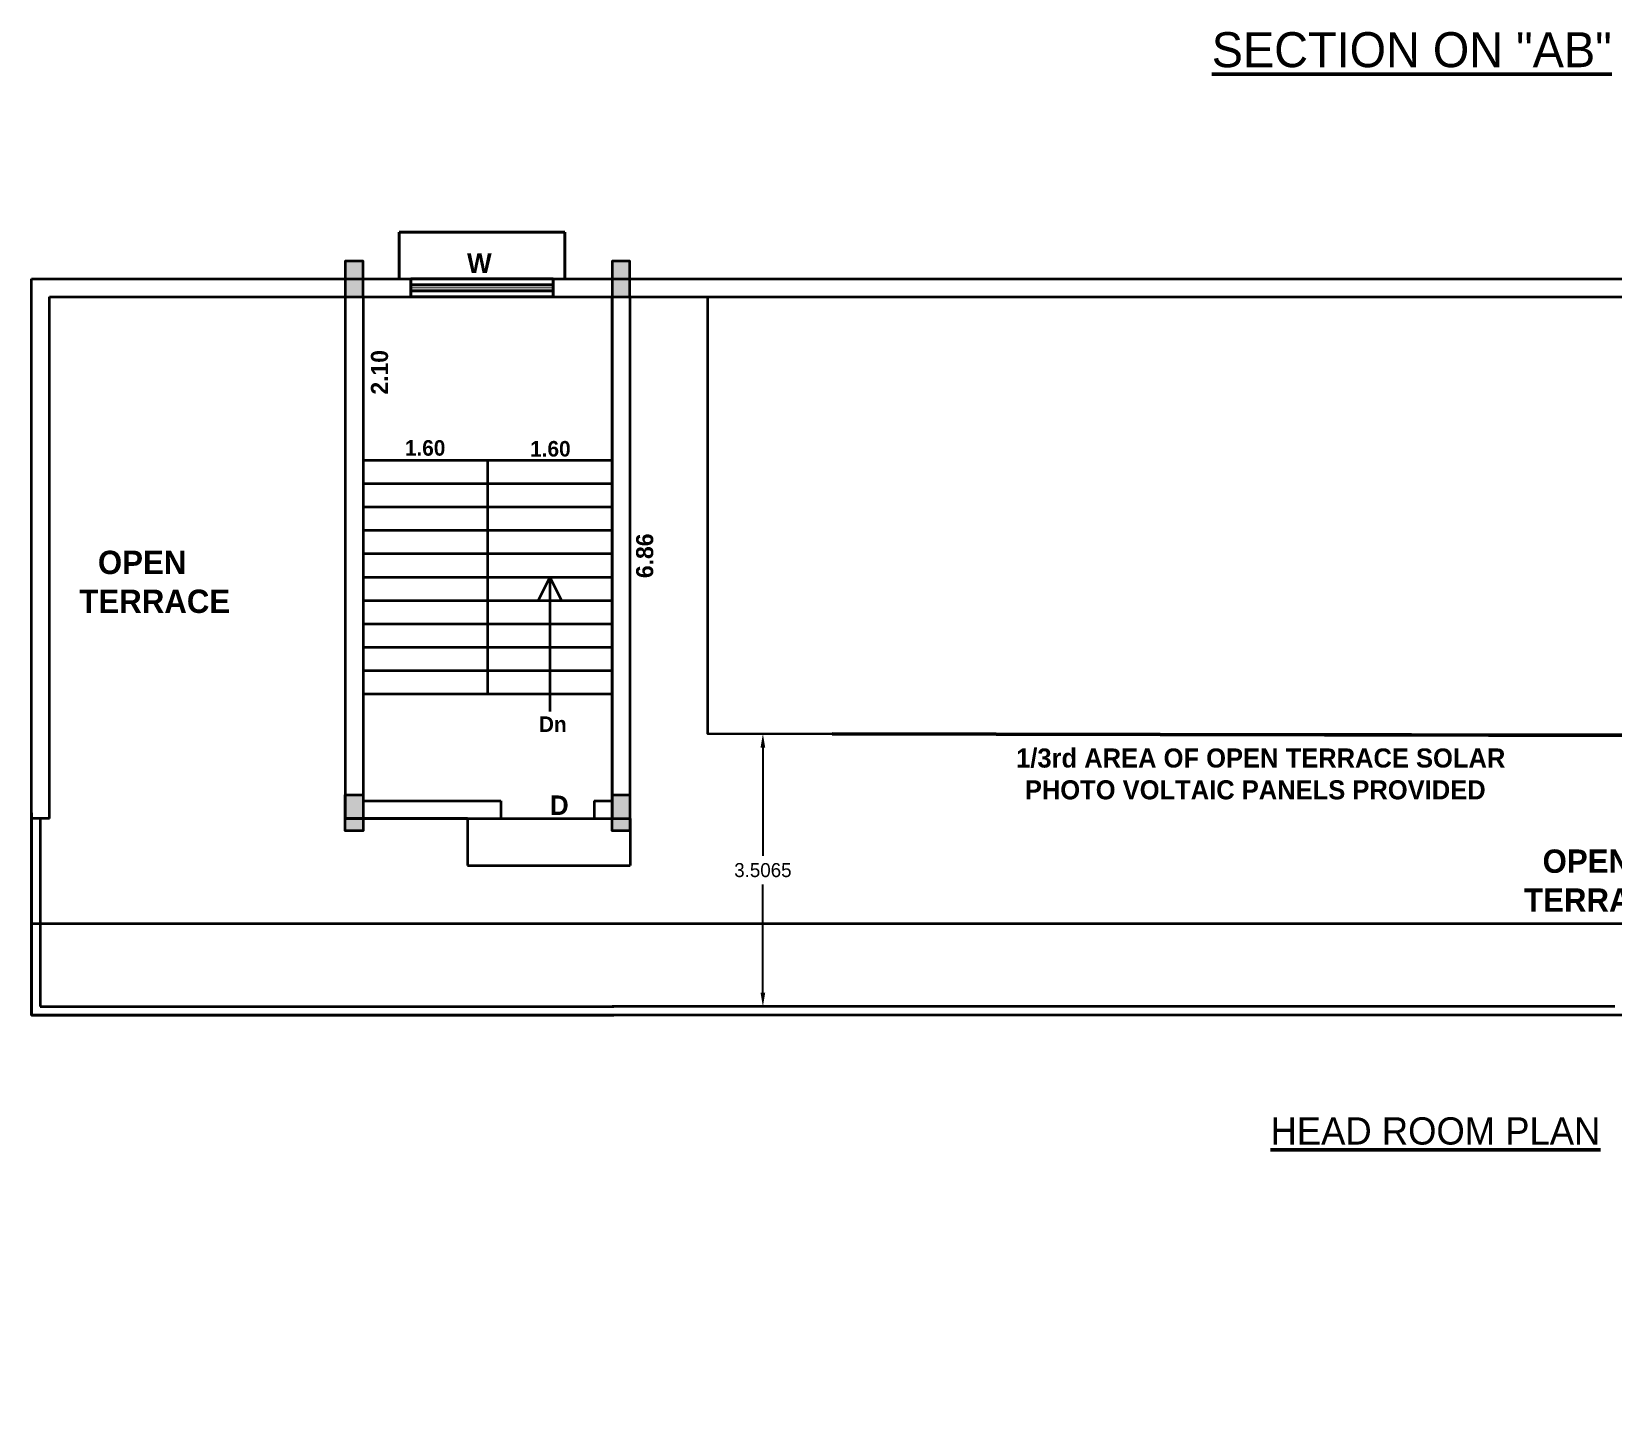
# Model space of a CAD drawing. Header units: metres. Extents: x 6102588 to 6102903, y -6660468 to -6660379.
# Drawn here: x 6102763.81 to 6102784.14, y -6660423.29 to -6660405.74 of the extents above; entities that cross this region are included whole.
import ezdxf

# ---------------------------------------------------------------- set-up
doc = ezdxf.new("R2010")
doc.units = ezdxf.units.M
doc.header["$LTSCALE"] = 500
doc.header["$MEASUREMENT"] = 0
doc.linetypes.add('A3-MM_PS$0$HIDDEN', pattern=[0.375, 0.25, -0.125])
doc.linetypes.add('DASHED2', pattern=[0.375, 0.25, -0.125])
doc.layers.get('0').update_dxf_attribs({"linetype": 'CONTINUOUS'})
doc.layers.get('Defpoints').update_dxf_attribs({"linetype": 'CONTINUOUS'})
for name, color, linetype in [('BLK_1_FLR_3_ROOF_AREA', 54, 'CONTINUOUS'), ('BLK_1_STAIR_HEADROOM', 55, 'CONTINUOUS'), ('BLK_1_TERRACESERVICE_UTILITYDISTANCE', 1, 'CONTINUOUS'), ('SOLAR_PANEL', 3, 'CONTINUOUS')]:
    doc.layers.add(name, color=color, linetype=linetype)
doc.styles.add('gautham', font='arial.ttf')
doc.styles.get("Standard").update_dxf_attribs({"font": 'GOTHIC.TTF'})
doc.dimstyles.get("Standard").update_dxf_attribs({"dimtxt": 0.18, "dimasz": 0.18, "dimexe": 0.18, "dimexo": 0.0625, "dimgap": 0.09, "dimtad": 0, "dimtih": 1, "dimtoh": 1, "dimdec": 4, "dimzin": 0, "dimdsep": 46, "dimtxsty": 'Standard', "dimcen": 0.09, "dimadec": 0, "dimazin": 0, "dimtfac": 1, "dimtdec": 4, "dimtofl": 0, "dimtmove": 0, "dimatfit": 3, "dimfxl": 0, "dimtolj": 1, "dimtzin": 0, "dimarcsym": 0})

# ---------------------------------------------------------------- blocks, each defined once
blk = doc.blocks.new('*D87')
at = {"layer": 'BLK_1_TERRACESERVICE_UTILITYDISTANCE', "color": 0, "linetype": 'ByBlock', "lineweight": -2}
for p, q in [((6102773.213, -6660414.759), (6102773.393, -6660414.759)), ((6102773.213, -6660418.265), (6102773.393, -6660418.265))]:
    blk.add_line(p, q, dxfattribs=at)
at = {"layer": 'BLK_1_TERRACESERVICE_UTILITYDISTANCE', "color": 1, "linetype": 'ByBlock', "lineweight": -2}
for p, q in [((6102773.213, -6660414.939), (6102773.213, -6660416.327)), ((6102773.213, -6660418.085), (6102773.213, -6660416.696))]:
    blk.add_line(p, q, dxfattribs=at)
at = {"layer": 'BLK_1_TERRACESERVICE_UTILITYDISTANCE', "color": 1, "linetype": 'ByBlock'}
for points in [[(6102773.183, -6660414.939), (6102773.243, -6660414.939), (6102773.213, -6660414.759)], [(6102773.183, -6660418.085), (6102773.243, -6660418.085), (6102773.213, -6660418.265)]]:
    blk.add_solid(points, dxfattribs=at)
at = {"layer": 'Defpoints', "color": 0, "linetype": 'ByBlock'}
for p in [(6102772.504, -6660414.759), (6102772.504, -6660418.265), (6102773.213, -6660418.265)]:
    blk.add_point(p, dxfattribs=at)
at = {"layer": 'BLK_1_TERRACESERVICE_UTILITYDISTANCE', "color": 1, "linetype": 'ByBlock', "lineweight": 35, "insert": (6102773.213, -6660416.512), "char_height": 0.18, "attachment_point": 5}
blk.add_mtext('\\A1;3.5065', dxfattribs=at)

msp = doc.modelspace()

# ---------------------------------------------------------------- hatches: boundary and pattern name
at = {"linetype": 'ByBlock', "lineweight": 35}
h = msp.add_hatch(color=256, dxfattribs=at)
h.dxf.hatch_style = 1
h.paths.add_polyline_path([(6102768.07434, -6660408.68515), (6102767.84434, -6660408.68515), (6102767.84434, -6660409.14515), (6102768.07434, -6660409.14515)])
h = msp.add_hatch(color=256, dxfattribs=at)
h.dxf.hatch_style = 1
h.paths.add_polyline_path([(6102771.50434, -6660408.68515), (6102771.27434, -6660408.68515), (6102771.27434, -6660409.14515), (6102771.50434, -6660409.14515)])
h = msp.add_hatch(color=256, dxfattribs=at)
h.dxf.hatch_style = 1
h.paths.add_polyline_path([(6102768.07434, -6660415.54515), (6102767.84434, -6660415.54515), (6102767.84434, -6660416.00515), (6102768.07434, -6660416.00515)])
h = msp.add_hatch(color=256, dxfattribs=at)
h.dxf.hatch_style = 1
h.paths.add_polyline_path([(6102771.50434, -6660415.54515), (6102771.27434, -6660415.54515), (6102771.27434, -6660416.00515), (6102771.50434, -6660416.00515)])

# ---------------------------------------------------------------- linework, layer by layer
at = {"linetype": 'DASHED2', "lineweight": 40}
for p, q in [((6102768.53835, -6660408.31515), (6102770.66835, -6660408.31515)), ((6102768.53835, -6660408.91515), (6102768.53835, -6660408.31515)), ((6102770.66835, -6660408.91514), (6102770.66835, -6660408.31515))]:
    msp.add_line(p, q, dxfattribs=at)
at = {"color": 0, "lineweight": 35}
for p, q in [((6102763.81434, -6660408.91515), (6102800.43434, -6660408.91515)), ((6102763.81434, -6660415.77515), (6102763.81434, -6660408.91515)), ((6102764.04434, -6660409.14515), (6102767.84434, -6660409.14515)), ((6102764.04434, -6660415.84995), (6102764.04434, -6660409.14515)), ((6102765.34434, -6660409.14515), (6102766.52434, -6660409.14515)), ((6102766.64434, -6660409.14515), (6102767.84434, -6660409.14515)), ((6102767.84434, -6660409.14515), (6102767.84434, -6660415.84995)), ((6102768.07434, -6660409.14515), (6102771.27434, -6660409.14515)), ((6102768.07434, -6660409.14515), (6102771.27434, -6660409.14515)), ((6102768.07434, -6660409.14515), (6102768.07434, -6660415.61995)), ((6102768.07434, -6660409.14515), (6102771.27434, -6660409.14515)), ((6102771.27434, -6660409.14515), (6102771.27434, -6660415.84995)), ((6102771.27434, -6660415.84995), (6102771.27434, -6660409.14515)), ((6102771.50434, -6660409.14515), (6102777.60434, -6660409.14515)), ((6102771.50434, -6660409.14515), (6102795.97434, -6660409.14515)), ((6102771.50434, -6660409.14515), (6102771.50434, -6660415.84995)), ((6102768.07434, -6660411.24515), (6102771.27434, -6660411.24515)), ((6102768.07434, -6660411.24515), (6102769.67434, -6660411.24515)), ((6102769.67434, -6660411.24515), (6102769.67434, -6660414.24515)), ((6102769.67434, -6660411.24515), (6102771.27434, -6660411.24515)), ((6102768.07434, -6660411.54515), (6102769.67434, -6660411.54515)), ((6102769.67434, -6660411.54515), (6102771.27434, -6660411.54515)), ((6102768.07434, -6660411.84515), (6102769.67434, -6660411.84515)), ((6102769.67434, -6660411.84515), (6102771.27434, -6660411.84515)), ((6102768.07434, -6660412.14515), (6102769.67434, -6660412.14515)), ((6102769.67434, -6660412.14515), (6102771.27434, -6660412.14515)), ((6102768.07434, -6660412.44515), (6102769.67434, -6660412.44515)), ((6102769.67434, -6660412.44515), (6102771.27434, -6660412.44515)), ((6102768.07434, -6660412.74515), (6102769.67434, -6660412.74515)), ((6102769.67434, -6660412.74515), (6102771.27434, -6660412.74515)), ((6102768.07434, -6660413.04515), (6102769.67434, -6660413.04515)), ((6102769.67434, -6660413.04515), (6102771.27434, -6660413.04515)), ((6102768.07434, -6660413.34515), (6102769.67434, -6660413.34515)), ((6102769.67434, -6660413.34515), (6102771.27434, -6660413.34515)), ((6102768.07434, -6660413.64515), (6102769.67434, -6660413.64515)), ((6102769.67434, -6660413.64515), (6102771.27434, -6660413.64515)), ((6102768.07434, -6660413.94515), (6102769.67434, -6660413.94515)), ((6102769.67434, -6660413.94515), (6102771.27434, -6660413.94515)), ((6102768.07434, -6660414.24515), (6102769.67434, -6660414.24515)), ((6102769.67434, -6660414.24515), (6102771.27434, -6660414.24515)), ((6102763.81434, -6660415.77515), (6102763.81434, -6660418.37515)), ((6102763.92434, -6660415.84995), (6102763.92434, -6660418.26515)), ((6102763.92434, -6660418.26515), (6102771.29627, -6660418.26515)), ((6102784.16434, -6660418.26515), (6102771.27434, -6660418.26515)), ((6102763.81434, -6660418.37515), (6102771.29627, -6660418.37515)), ((6102784.16434, -6660418.37515), (6102771.27434, -6660418.37515))]:
    msp.add_line(p, q, dxfattribs=at)
at = {"lineweight": 40, "ltscale": 1.2}
for p, q in [((6102770.51835, -6660408.91515), (6102768.68835, -6660408.91515)), ((6102768.68835, -6660408.91515), (6102768.68835, -6660409.14515)), ((6102770.51835, -6660408.91515), (6102770.51835, -6660409.14515)), ((6102770.51835, -6660408.99196), (6102768.68835, -6660408.99196)), ((6102770.51835, -6660409.06855), (6102768.68835, -6660409.06855)), ((6102770.51835, -6660409.14515), (6102768.68835, -6660409.14515))]:
    msp.add_line(p, q, dxfattribs=at)
at = {"linetype": 'ByBlock', "lineweight": 35}
for p, q in [((6102770.47434, -6660412.74515), (6102770.3242, -6660413.04515)), ((6102770.47434, -6660412.74515), (6102770.47434, -6660414.47482)), ((6102770.47434, -6660412.74515), (6102770.62449, -6660413.04515)), ((6102769.84434, -6660415.61995), (6102769.84434, -6660415.84995)), ((6102771.04434, -6660415.61995), (6102771.04434, -6660415.84995)), ((6102764.04434, -6660415.84995), (6102763.81434, -6660415.84995)), ((6102769.4148, -6660415.84995), (6102767.84434, -6660415.84995)), ((6102800.32434, -6660417.19995), (6102763.81434, -6660417.19995))]:
    msp.add_line(p, q, dxfattribs=at)
at = {"linetype": 'DASHED2', "lineweight": 50}
msp.add_line((6102774.10405, -6660414.75864), (6102785.97034, -6660414.7829), dxfattribs=at)
at = {"linetype": 'ByBlock', "lineweight": 50}
msp.add_line((6102780.80109, -6660414.77281), (6102780.80109, -6660414.7728), dxfattribs=at)
at = {"lineweight": 35}
for p, q in [((6102768.07434, -6660415.61995), (6102769.84434, -6660415.61995)), ((6102771.04434, -6660415.61995), (6102771.27434, -6660415.61995)), ((6102767.84434, -6660415.84995), (6102770.15464, -6660415.84995)), ((6102768.07434, -6660415.84995), (6102771.50434, -6660415.84995))]:
    msp.add_line(p, q, dxfattribs=at)
at = {"linetype": 'A3-MM_PS$0$HIDDEN', "lineweight": 35}
for p, q in [((6102769.4148, -6660415.84995), (6102769.4148, -6660416.44995)), ((6102771.50574, -6660415.84995), (6102771.50574, -6660416.44995)), ((6102769.4148, -6660416.44995), (6102771.50574, -6660416.44995))]:
    msp.add_line(p, q, dxfattribs=at)
at = {"linetype": 'ByBlock', "lineweight": 35}
for points in [[(6102767.84434, -6660409.14515), (6102768.07434, -6660409.14515), (6102768.07434, -6660408.68515), (6102767.84434, -6660408.68515), (6102767.84434, -6660409.14515)], [(6102771.27434, -6660409.14515), (6102771.50434, -6660409.14515), (6102771.50434, -6660408.68515), (6102771.27434, -6660408.68515), (6102771.27434, -6660409.14515)], [(6102767.84434, -6660415.54515), (6102768.07434, -6660415.54515), (6102768.07434, -6660416.00515), (6102767.84434, -6660416.00515), (6102767.84434, -6660415.54515)], [(6102771.27434, -6660415.54515), (6102771.50434, -6660415.54515), (6102771.50434, -6660416.00515), (6102771.27434, -6660416.00515), (6102771.27434, -6660415.54515)]]:
    msp.add_lwpolyline(points, dxfattribs=at)
at = {"lineweight": 40, "ltscale": 1.2, "const_width": 0.01277}
msp.add_lwpolyline([(6102770.51835, -6660409.03026), (6102768.68835, -6660409.03026)], dxfattribs=at)
at = {"layer": 'BLK_1_FLR_3_ROOF_AREA', "color": 54, "linetype": 'ByBlock', "lineweight": 35}
msp.add_lwpolyline([(6102763.81434, -6660408.91515), (6102800.43434, -6660408.91515), (6102800.43434, -6660423.28515), (6102793.60434, -6660423.28515), (6102793.60434, -6660418.37515), (6102763.81434, -6660418.37515)], close=True, dxfattribs=at)
at = {"layer": 'BLK_1_STAIR_HEADROOM', "linetype": 'Continuous'}
msp.add_lwpolyline([(6102767.84434, -6660408.91515), (6102771.50434, -6660408.91515), (6102771.50434, -6660415.84995), (6102767.84434, -6660415.84995)], close=True, dxfattribs=at)
at = {"layer": 'SOLAR_PANEL', "color": 3, "linetype": 'ByBlock', "lineweight": 35}
msp.add_lwpolyline([(6102772.50434, -6660409.14515), (6102795.11216, -6660409.14515), (6102795.11216, -6660414.7829), (6102772.50434, -6660414.75864)], close=True, dxfattribs=at)

# ---------------------------------------------------------------- texts
at = {"linetype": 'ByBlock', "lineweight": 50, "attachment_point": 5}
for s, insert, char_height, width in [('{\\LSECTION ON "AB"}', (6102781.55265, -6660405.97298), 0.45, 11.006698), ('{\\LHEAD ROOM PLAN}', (6102781.85712, -6660419.86452), 0.35, 6.1130406)]:
    msp.add_mtext(s, dxfattribs=dict(at, insert=insert, char_height=char_height, width=width))
at = {"linetype": 'ByBlock', "lineweight": 40, "insert": (6102769.41117, -6660408.58769), "char_height": 0.25, "width": 0.1997956, "attachment_point": 1, "style": 'gautham'}
msp.add_mtext('{\\fComic Sans MS|b1|i0|c0|p66;W}', dxfattribs=at)
at = {"linetype": 'ByBlock', "lineweight": 50, "char_height": 0.22, "width": 0.7692828, "attachment_point": 1, "rotation": 90, "style": 'gautham'}
for s, insert in [('{\\fComic Sans MS|b1|i0|c0|p66;\\W0.3858;\\C7; \\W1;2.10}', (6102768.17541, -6660410.43314)), ('{\\fComic Sans MS|b1|i0|c0|p66;\\W0.39537;\\C7; \\W1;6.86}', (6102771.5837, -6660412.79137))]:
    msp.add_mtext(s, dxfattribs=dict(at, insert=insert))
at = {"linetype": 'ByBlock', "lineweight": 50, "attachment_point": 1, "style": 'gautham'}
for s, insert, char_height, width in [('{\\fComic Sans MS|b1|i0|c0|p66;1.60}', (6102768.61128, -6660410.98649), 0.2, 0.1997956), ('{\\fComic Sans MS|b1|i0|c0|p66;1.60}', (6102770.22131, -6660410.99748), 0.2, 0.1997956), ('{\\fComic Sans MS|b1|i0|c0|p66;\\W7.3839;\\C7; \\W1;OPEN\\P{\\W5.247634; }TERRACE}', (6102763.84273, -6660412.40712), 0.3, 3.7850743), ('{\\fComic Sans MS|b1|i0|c0|p66;Dn}', (6102770.33449, -6660414.53596), 0.2, 0.1997956), ('{\\fComic Sans MS|b1|i0|c0|p66;\\W1.04618;\\C7; \\W1;1/3rd AREA OF OPEN TERRACE SOLAR \\P{\\W2.275349; }PHOTO VOLTAIC PANELS PROVIDED}', (6102776.37228, -6660414.94791), 0.2452956, 7.0120044), ('{\\fComic Sans MS|b1|i0|c0|p66;D}', (6102770.47554, -6660415.55196), 0.25, 0.319943), ('{\\fComic Sans MS|b1|i0|c0|p66;\\W7.3839;\\C7; \\W1;OPEN\\P{\\W5.247634; }TERRACE}', (6102782.41091, -6660416.24591), 0.3, 3.7850743)]:
    msp.add_mtext(s, dxfattribs=dict(at, insert=insert, char_height=char_height, width=width))

# ---------------------------------------------------------------- dimensions: what is measured, and where the dimension line sits
at = {"layer": 'BLK_1_TERRACESERVICE_UTILITYDISTANCE', "color": 1, "linetype": 'ByBlock', "lineweight": 35}
dim = msp.add_linear_dim(base=(6102773.2134, -6660418.26515), p1=(6102772.50434, -6660414.75864), p2=(6102772.50434, -6660418.26515), angle=90, dimstyle='Standard', override={"dimclrd": 1, "dimclrt": 1, "dimfxl": 0, "dimfxlon": 1, "dimarcsym": 2}, dxfattribs=at)
dim.commit()
dim.dimension.update_dxf_attribs({"geometry": '*D87', "text_midpoint": (6102773.2134, -6660416.51189)})

doc.saveas('drawing.dxf')
